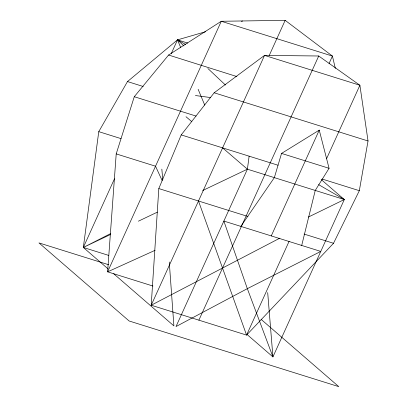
<?xml version="1.0" encoding="UTF-8"?>
<svg xmlns="http://www.w3.org/2000/svg" width="407" height="407" viewBox="0 0 407 407"><rect width="100%" height="100%" fill="white"/><g stroke="black" fill="none" stroke-linecap="round" stroke-linejoin="round"><path stroke-width="0.61" d="M158.811 188.573L151.211 305.23L246.561 335.093L333.516 243.289L359.325 190.685L368.03 140.975L359.89 85.256L318.717 55.998L264.54 55.398L214.163 92.786L181.212 134.905L158.811 188.573L247.975 216.499M335.332 68.407L332.433 56.08L285.165 20.35L221.281 21.266L168.595 55.031L134.274 96.718L116.209 153.897L107.611 271.84L152.925 286.035M321.199 179.528L344.312 199.542L272.929 356.908L247.339 288.655L223.865 221.067L320.777 251.419L247.339 288.655L176.017 326.556L247.4 169.19L249.12 156.171M205.479 31.766L177.498 39.866L127.488 81.568L98.764 131.654L83.328 247.461L107.982 268.813M301.704 245.446L315.242 190.44L329.07 168.305L319.246 130.133L281.547 153.419L274.349 177.63L240.822 226.378M114.484 178.77L83.328 247.461L108.689 255.403M171.21 53.719L177.498 39.866L187.759 43.081M269.312 55.296L285.165 20.35M198.886 320.161L318.717 55.998M329.049 63.533L332.433 56.08L221.281 21.266L107.611 271.84L155.098 250.305M271.266 235.912L319.246 130.133M289.112 241.285L246.561 335.093L198.489 201.002M326.536 158.786L359.89 85.256L264.54 55.398L151.211 305.23L279.802 238.181M110.455 233.684L83.328 247.461L110.292 234.6M308.384 217.053L344.312 199.542L318.656 184.656M138.4 221.189L157.331 212.159M202.65 190.537L247.4 169.19L344.312 199.542M241.371 21.383L242.587 21.032M195.421 95.533L210.404 97.538M236.894 76.572L168.595 55.031M214.163 92.786L368.03 140.975M127.488 81.568L143.218 86.498M134.274 96.718L196.077 116.076M281.547 153.419L329.07 168.305M181.212 134.905L278.027 165.227M322.176 179.049L359.325 190.685M98.764 131.654L121.021 138.624M116.209 153.897L155.53 166.209L162.139 180.545M304.06 234.066L333.516 243.289M108.659 264.738L38.97 242.913L129.121 320.986L338.797 386.65L261.111 319.373M180.652 47.426L177.498 39.866L185.77 44.582M186.004 116.728L191.783 121.642M222.593 147.863L247.4 169.19M247.12 334.559L272.929 356.908L267.694 292.602M113.675 273.738L173.896 325.895L169.261 262.052M177.498 39.866L183.949 45.945M207.921 68.518L225.442 85.017M198.143 89.306L204.726 105.082M161.833 169.129L162.8 179.874"/></g></svg>
